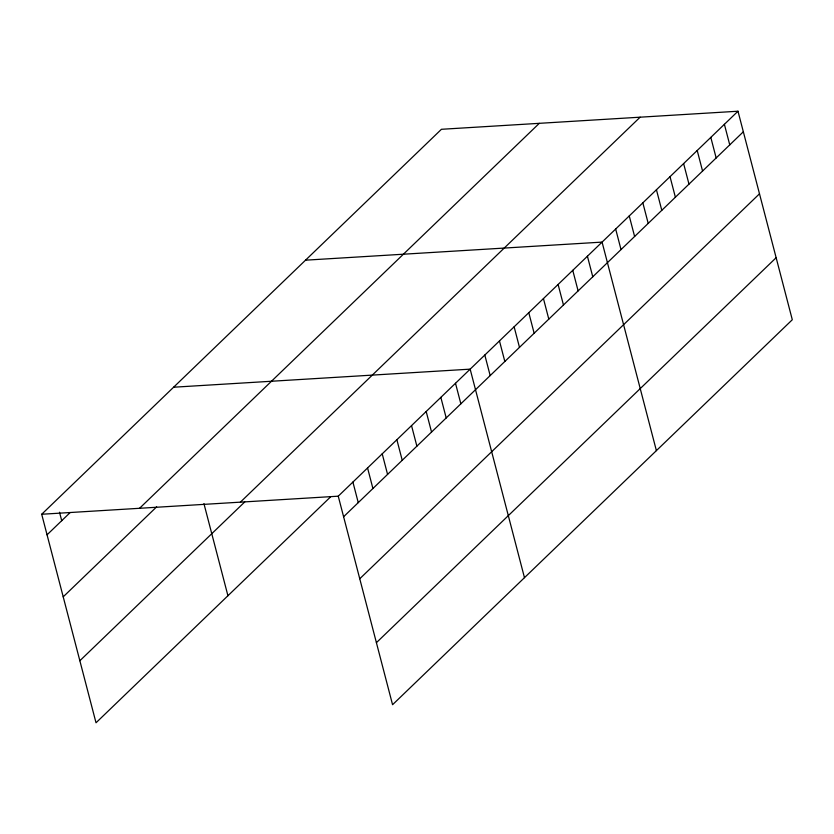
<?xml version="1.0" encoding="UTF-8"?>
<svg xmlns="http://www.w3.org/2000/svg" width="834" height="834" viewBox="0 0 834 834"><rect width="100%" height="100%" fill="white"/><g stroke="black" fill="none" stroke-linecap="round" stroke-linejoin="round"><path stroke-width="1.25" d="M330.525 496.928L96.014 722.776L41.7 514.255L441.436 129.291L737.986 111.224L792.3 319.745L392.564 704.709L338.25 496.188L737.986 111.224M47.058 534.813L69.952 512.754M139.559 508.292L539.296 123.338M63.207 596.831L156.646 506.853M240.39 502.151L640.126 117.187M79.855 660.747L244.748 501.943M343.598 516.746L743.344 131.782M359.756 578.765L759.493 193.811M376.405 642.68L776.141 257.716M305.525 260.177L602.075 242.11L656.389 450.631M173.618 387.216L470.157 369.149L524.471 577.67M41.7 514.255L338.25 496.188M724.392 124.318L729.75 144.866M710.808 137.401L716.156 157.96M697.214 150.495L702.562 171.043M683.619 163.579L688.978 184.137M670.025 176.672L675.384 197.22M656.441 189.756L661.789 210.314M642.847 202.85L648.206 223.397M629.253 215.933L634.611 236.491M615.669 229.027L621.017 249.575M587.417 256.226L592.765 276.784M572.76 270.341L578.118 290.899M558.102 284.457L563.461 305.015M543.445 298.572L548.803 319.13M528.787 312.687L534.146 333.246M514.13 326.803L519.488 347.361M499.472 340.918L504.831 361.476M484.815 355.034L490.173 375.592M455.5 383.265L460.858 403.823M440.842 397.38L446.2 417.938M426.184 411.496L431.543 432.054M411.527 425.611L416.885 446.169M396.869 439.726L402.228 460.285M382.222 453.842L387.57 474.4M367.565 467.957L372.913 488.516M352.907 482.073L358.255 502.631M203.934 503.632L227.932 595.737M59.506 512.232L61.716 520.697"/></g></svg>
